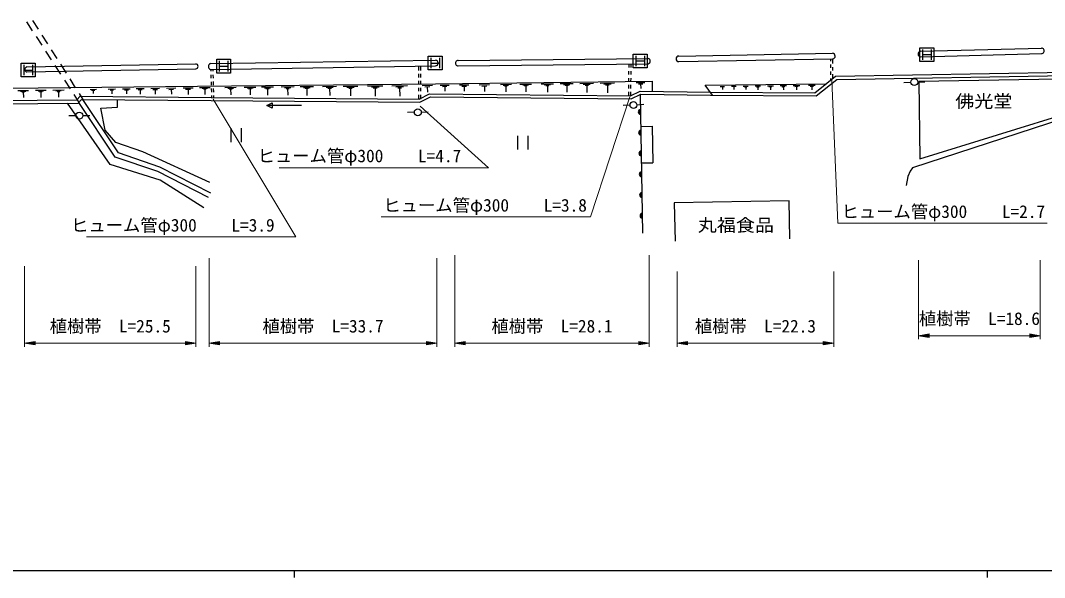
# Model space of a CAD drawing. Units: millimetres, scale not verified. Extents: x 40000 to 680000, y 20000 to 380000.
# Drawn here: x 128536 to 276273, y 204000 to 284397 of the extents above; entities that cross this region are included whole.
import ezdxf
from ezdxf.enums import TextEntityAlignment as Align

# ---------------------------------------------------------------- set-up
doc = ezdxf.new("R2010")
doc.units = ezdxf.units.MM
doc.header["$LTSCALE"] = 1000
for name, color, linetype, lineweight in [('M-BGD', 7, 'Continuous', 25), ('M-STR-HTXT', 7, 'Continuous', 13), ('M-STR-STRC', 7, 'Continuous', 25), ('M-STR-STRD', 7, 'Continuous', 25), ('M-TTL-BAND', 7, 'Continuous', 25)]:
    doc.layers.add(name, color=color, linetype=linetype, lineweight=lineweight)
doc.styles.add('ＭＳ ゴシック', font='')
doc.styles.get('ＭＳ ゴシック').set_extended_font_data('MS Gothic')

msp = doc.modelspace()

# ---------------------------------------------------------------- linework, layer by layer
at = {"layer": 'M-BGD'}
for p, q in [((129420, 284182), (130238, 282924)), ((130272, 284397), (131077, 283132)), ((131614, 282288), (132420, 281022)), ((130783, 282086), (131601, 280828)), ((132146, 279990), (132963, 278732)), ((132956, 280179), (133762, 278913)), ((133508, 277894), (134326, 276636)), ((134299, 278070), (135104, 276804)), ((185997, 277174), (185995, 277805)), ((186297, 277175), (186295, 277805)), ((216286, 278132), (216281, 277589)), ((216586, 278129), (216581, 277586)), ((245392, 278046), (245391, 277546)), ((245393, 278846), (245392, 278546)), ((245693, 278846), (245692, 278166)), ((156041, 277065), (156033, 277346)), ((156067, 276065), (156054, 276565)), ((156341, 277072), (156333, 277353)), ((156366, 276073), (156354, 276573)), ((186000, 276174), (185998, 276674)), ((186300, 276175), (186298, 276675)), ((216277, 277089), (216272, 276589)), ((216577, 277086), (216572, 276586)), ((243152, 273951), (246132, 276342)), ((245390, 277046), (245390, 276546)), ((245690, 276666), (245689, 275986)), ((245691, 277666), (245691, 277166)), ((246132, 276342), (279439, 276922)), ((246294, 275894), (279446, 276472)), ((134871, 275798), (135689, 274540)), ((135641, 275960), (136446, 274695)), ((156092, 275065), (156079, 275565)), ((156392, 275073), (156379, 275573)), ((163288, 274798), (165059, 274815)), ((166152, 274826), (168003, 274845)), ((168884, 274854), (170812, 274873)), ((172120, 274886), (174138, 274906)), ((175094, 274915), (177194, 274936)), ((178612, 274950), (180810, 274972)), ((179163, 274809), (180262, 274820)), ((182090, 274985), (184385, 275008)), ((182665, 274838), (183812, 274849)), ((186003, 275174), (186001, 275674)), ((186303, 275175), (186301, 275675)), ((186498, 275029), (187960, 275043)), ((186866, 274837), (187596, 274845)), ((187231, 274841), (187239, 274062)), ((189092, 275057), (190379, 275073)), ((189416, 274889), (190060, 274897)), ((189738, 274893), (189747, 274207)), ((191858, 275092), (193240, 275110)), ((192206, 274912), (192897, 274921)), ((192551, 274917), (192561, 274179)), ((194712, 275129), (196194, 275148)), ((195085, 274936), (195826, 274946)), ((195456, 274941), (195466, 274151)), ((197764, 275168), (199352, 275189)), ((198162, 275068), (198956, 275078)), ((198362, 274964), (198759, 274970)), ((198561, 274967), (198572, 274120)), ((200581, 275205), (202266, 275226)), ((201003, 275098), (201846, 275109)), ((201215, 274988), (201637, 274994)), ((201426, 274991), (201438, 274092)), ((203652, 275244), (205443, 275267)), ((204101, 275131), (204997, 275142)), ((204327, 275014), (204775, 275020)), ((204551, 275017), (204563, 274062)), ((206396, 275280), (208282, 275304)), ((206869, 275160), (207812, 275172)), ((207106, 275037), (207578, 275043)), ((207342, 275040), (207355, 274034)), ((209233, 275316), (211218, 275342)), ((209731, 275190), (210723, 275203)), ((209981, 275061), (210477, 275068)), ((210229, 275064), (210243, 274006)), ((212167, 275354), (214254, 275381)), ((212690, 275222), (213734, 275235)), ((212953, 275086), (213475, 275093)), ((213214, 275089), (213228, 273977)), ((216258, 275089), (216253, 274589)), ((216267, 276089), (216263, 275589)), ((216558, 275087), (216553, 274587)), ((216567, 276087), (216563, 275587)), ((217373, 275421), (218626, 275437)), ((217689, 275258), (218315, 275266)), ((218002, 275262), (218010, 274594)), ((229464, 274877), (230122, 274886)), ((229793, 274881), (229799, 274443)), ((231097, 274898), (231804, 274907)), ((231450, 274903), (231456, 274432)), ((232778, 274920), (233536, 274929)), ((232969, 274821), (233348, 274826)), ((233158, 274824), (233163, 274420)), ((234509, 274942), (235319, 274952)), ((234713, 274837), (235118, 274842)), ((234915, 274839), (234921, 274408)), ((236292, 274965), (237155, 274976)), ((236509, 274853), (236941, 274858)), ((236725, 274855), (236731, 274395)), ((238127, 274989), (239046, 275000)), ((238359, 274869), (238818, 274875)), ((238588, 274872), (238594, 274382)), ((240017, 275013), (240993, 275025)), ((240263, 274886), (240751, 274892)), ((240507, 274889), (240513, 274369)), ((242219, 275041), (243195, 275054)), ((242465, 274914), (242953, 274921)), ((242709, 274917), (242716, 274397)), ((243309, 273500), (246294, 275894)), ((245389, 276046), (245389, 275745)), ((256988, 275461), (255991, 275380)), ((257986, 275513), (258986, 275536)), ((128166, 274275), (129696, 274300)), ((128550, 274179), (129315, 274192)), ((128743, 274080), (129125, 274086)), ((128934, 274083), (128948, 273267)), ((130680, 274316), (132242, 274342)), ((131072, 274219), (131853, 274232)), ((131269, 274118), (131659, 274125)), ((131464, 274121), (131478, 273288)), ((133226, 274359), (134819, 274385)), ((133626, 274259), (134423, 274273)), ((133827, 274156), (134225, 274163)), ((134026, 274160), (134040, 273310)), ((136234, 273702), (136964, 272579)), ((136677, 272932), (137150, 273452)), ((136983, 273851), (137526, 272998)), ((137150, 273452), (156063, 273286)), ((138568, 274448), (139498, 274463)), ((138802, 274328), (139267, 274336)), ((139035, 274332), (139043, 273836)), ((141199, 274492), (142230, 274509)), ((141459, 274359), (141974, 274367)), ((141717, 274363), (141726, 273813)), ((143266, 274526), (144375, 274545)), ((143546, 274383), (144100, 274392)), ((143823, 274387), (143833, 273796)), ((145203, 274558), (146387, 274578)), ((145501, 274406), (146093, 274415)), ((145797, 274410), (145808, 273779)), ((147333, 274594), (148598, 274615)), ((147652, 274431), (148285, 274441)), ((147968, 274436), (147980, 273761)), ((149616, 274632), (150969, 274655)), ((149957, 274457), (150633, 274469)), ((150295, 274463), (150307, 273741)), ((151986, 274672), (153430, 274696)), ((152350, 274485), (153072, 274497)), ((152711, 274491), (152724, 273721)), ((154364, 274709), (155887, 274724)), ((154745, 274611), (155507, 274619)), ((154937, 274512), (155318, 274515)), ((155127, 274514), (155135, 273701)), ((156118, 274066), (156105, 274566)), ((156138, 273285), (156131, 273566)), ((156418, 274073), (156405, 274573)), ((156438, 273293), (156431, 273574)), ((158039, 274746), (159665, 274762)), ((158447, 274641), (159259, 274649)), ((158651, 274535), (159057, 274539)), ((158854, 274537), (158863, 273670)), ((160810, 274773), (162512, 274790)), ((161237, 274664), (162088, 274672)), ((161451, 274553), (161876, 274557)), ((161663, 274555), (161672, 273647)), ((163732, 274684), (164618, 274693)), ((163954, 274568), (164397, 274573)), ((164176, 274570), (164185, 273626)), ((166616, 274708), (167541, 274717)), ((166848, 274586), (167311, 274591)), ((167080, 274589), (167090, 273601)), ((169367, 274730), (170331, 274739)), ((169609, 274604), (170091, 274609)), ((169850, 274606), (169861, 273578)), ((172626, 274756), (173635, 274766)), ((172879, 274624), (173384, 274629)), ((173132, 274627), (173142, 273551)), ((175620, 274780), (176671, 274791)), ((175884, 274643), (176409, 274648)), ((176147, 274646), (176158, 273525)), ((179439, 274665), (179989, 274671)), ((179714, 274668), (179726, 273496)), ((182953, 274687), (183527, 274693)), ((183240, 274690), (183252, 273466)), ((186006, 274174), (186004, 274674)), ((186009, 273043), (186007, 273674)), ((186037, 273043), (187568, 273828)), ((186144, 272592), (187674, 273377)), ((186306, 274175), (186304, 274675)), ((186309, 273044), (186307, 273675)), ((187568, 273828), (216528, 273537)), ((187674, 273377), (216626, 273086)), ((216249, 274089), (216244, 273547)), ((216528, 273537), (217931, 274195)), ((216549, 274087), (216544, 273544)), ((216626, 273086), (218029, 273744)), ((217925, 273695), (218256, 253719)), ((217931, 274195), (228090, 274055)), ((218029, 273744), (228086, 273605)), ((228086, 273605), (243309, 273500)), ((228090, 274055), (243152, 273951)), ((94169, 272127), (136877, 272483)), ((94178, 272577), (136677, 272932)), ((136877, 272483), (137348, 273000)), ((142215, 264688), (136964, 272579)), ((137348, 273000), (156059, 272836)), ((142666, 265274), (137526, 272998)), ((156059, 272836), (186144, 272592)), ((156063, 273286), (186037, 273043)), ((164081, 272136), (164833, 272508)), ((169081, 272113), (164081, 272136)), ((164830, 271758), (164081, 272136)), ((164833, 272508), (164830, 271758)), ((216471, 272177), (215472, 272144)), ((217469, 272234), (218466, 272316)), ((136518, 270655), (135519, 270626)), ((137518, 270675), (138518, 270685)), ((185359, 271148), (184359, 271138)), ((186359, 271170), (187359, 271203)), ((218001, 269102), (219689, 269130)), ((219689, 269130), (219776, 263868)), ((158879, 268847), (158879, 266847)), ((160379, 268847), (160379, 266847)), ((200220, 267754), (200220, 265754)), ((201720, 267754), (201720, 265754)), ((148372, 262601), (142215, 264688)), ((148647, 263247), (142666, 265274)), ((156001, 259451), (148647, 263247)), ((218088, 263840), (219776, 263868)), ((155680, 258829), (148372, 262601)), ((239524, 252891), (239416, 258384))]:
    msp.add_line(p, q, dxfattribs=at)
for points in [[(94143, 273908), (126463, 274611), (154058, 274906), (188388, 275248), (219677, 275651), (219679, 274171)], [(228379, 273603), (227297, 275049), (244802, 275274)], [(287578, 274957), (287600, 273062), (257242, 263143), (256899, 262654), (256564, 261880), (256317, 260594)], [(154985, 257350), (148664, 261350), (141486, 263600), (135306, 272470)], [(155842, 260993), (146164, 265421), (142272, 266778), (140749, 268578), (140120, 271755), (142516, 271882), (142516, 272954)], [(239416, 258384), (222862, 258058), (222970, 252565)]]:
    msp.add_lwpolyline(points, dxfattribs=at)
msp.add_lwpolyline([(278333, 275940), (258148, 275581), (258296, 264446), (280684, 271346), (280654, 275062), (279351, 275033), (279341, 275372), (278354, 275367)], close=True, dxfattribs=at)
for centre in [(257486, 275502), (216971, 272194), (137018, 270670), (185859, 271153)]:
    msp.add_circle(centre, 500, dxfattribs=at)
for centre, radius, start, end in [((218020, 271207), 354, 99.74837, 262.15355), ((218020, 271207), 283, 101.97241, 259.92951), ((218020, 271207), 212, 105.71874, 256.18319), ((218020, 271207), 142, 113.43047, 248.47146), ((218020, 271207), 100, 123.74813, 238.15379), ((218020, 271207), 100, 123.74813, 238.15379), ((218070, 268207), 354, 99.74837, 262.15355), ((218070, 268207), 283, 101.97241, 259.92951), ((218070, 268207), 212, 105.71874, 256.18319), ((218070, 268207), 142, 113.43047, 248.47146), ((218070, 268207), 100, 123.74813, 238.15379), ((218070, 268207), 100, 123.74813, 238.15379), ((218120, 265208), 354, 99.74837, 262.15355), ((218120, 265208), 283, 101.97241, 259.92951), ((218120, 265208), 212, 105.71874, 256.18319), ((218120, 265208), 142, 113.43047, 248.47146), ((218120, 265208), 100, 123.74813, 238.15379), ((218120, 265208), 100, 123.74813, 238.15379), ((218170, 262208), 354, 99.74837, 262.15355), ((218170, 262208), 283, 101.97241, 259.92951), ((218170, 262208), 212, 105.71874, 256.18319), ((218170, 262208), 142, 113.43047, 248.47146), ((218170, 262208), 100, 123.74813, 238.15379), ((218170, 262208), 100, 123.74813, 238.15379), ((218219, 259208), 354, 99.74837, 262.15355), ((218219, 259208), 283, 101.97241, 259.92951), ((218219, 259208), 212, 105.71874, 256.18319), ((218219, 259208), 142, 113.43047, 248.47146), ((218219, 259208), 100, 123.74813, 238.15379), ((218219, 259208), 100, 123.74813, 238.15379), ((218269, 256209), 354, 99.74837, 262.15355), ((218269, 256209), 283, 101.97241, 259.92951), ((218269, 256209), 212, 105.71874, 256.18319), ((218269, 256209), 142, 113.43047, 248.47146), ((218269, 256209), 100, 123.74813, 238.15379), ((218269, 256209), 100, 123.74813, 238.15379)]:
    msp.add_arc(centre, radius, start, end, dxfattribs=at)
at = {"layer": 'M-STR-HTXT'}
for p, q in [((155736, 250068), (155736, 237314)), ((188620, 250068), (188620, 237314)), ((191202, 250517), (191202, 237314)), ((219223, 250517), (219223, 237314)), ((258116, 249811), (258116, 238399)), ((275639, 249811), (275639, 238399)), ((129137, 248946), (129137, 237314)), ((153828, 248946), (153828, 237314)), ((223263, 248160), (223263, 237314)), ((245859, 248160), (245859, 237314)), ((129137, 237814), (130637, 238064)), ((130637, 237864), (129437, 237864)), ((129737, 237914), (130637, 237914)), ((130637, 237964), (130037, 237964)), ((130337, 238014), (130637, 238014)), ((130637, 237564), (130637, 238064)), ((153828, 237814), (152328, 238064)), ((152328, 238064), (152328, 237564)), ((152628, 238014), (152328, 238014)), ((152328, 237964), (152928, 237964)), ((153228, 237914), (152328, 237914)), ((152328, 237864), (153528, 237864)), ((155736, 237814), (157236, 238064)), ((157236, 237864), (156036, 237864)), ((156336, 237914), (157236, 237914)), ((157236, 237964), (156636, 237964)), ((156936, 238014), (157236, 238014)), ((157236, 237564), (157236, 238064)), ((188620, 237814), (187120, 238064)), ((187120, 238064), (187120, 237564)), ((187420, 238014), (187120, 238014)), ((187120, 237964), (187720, 237964)), ((188020, 237914), (187120, 237914)), ((187120, 237864), (188320, 237864)), ((191202, 237814), (192702, 238064)), ((192702, 237864), (191502, 237864)), ((191802, 237914), (192702, 237914)), ((192702, 237964), (192102, 237964)), ((192402, 238014), (192702, 238014)), ((192702, 237564), (192702, 238064)), ((219223, 237814), (217723, 238064)), ((217723, 238064), (217723, 237564)), ((218023, 238014), (217723, 238014)), ((217723, 237964), (218323, 237964)), ((218623, 237914), (217723, 237914)), ((217723, 237864), (218923, 237864)), ((223263, 237814), (224763, 238064)), ((224763, 237864), (223563, 237864)), ((223863, 237914), (224763, 237914)), ((224763, 237964), (224163, 237964)), ((224463, 238014), (224763, 238014)), ((224763, 237564), (224763, 238064)), ((245859, 237814), (244359, 238064)), ((244359, 238064), (244359, 237564)), ((244659, 238014), (244359, 238014)), ((244359, 237964), (244959, 237964)), ((245259, 237914), (244359, 237914)), ((244359, 237864), (245559, 237864)), ((258116, 238899), (259616, 239149)), ((258116, 238899), (259616, 238649)), ((258116, 238899), (259616, 238899)), ((259616, 238949), (258416, 238949)), ((259616, 238849), (258416, 238849)), ((258716, 238999), (259616, 238999)), ((258716, 238799), (259616, 238799)), ((259616, 239049), (259016, 239049)), ((259616, 238749), (259016, 238749)), ((259316, 239099), (259616, 239099)), ((259316, 238699), (259616, 238699)), ((259616, 238649), (259616, 239149)), ((259616, 238899), (274139, 238899)), ((275639, 238899), (274139, 239149)), ((274139, 239149), (274139, 238649)), ((274439, 239099), (274139, 239099)), ((274139, 239049), (274739, 239049)), ((275039, 238999), (274139, 238999)), ((274139, 238949), (275339, 238949)), ((275639, 238899), (274139, 238649)), ((275639, 238899), (274139, 238899)), ((274139, 238849), (275339, 238849)), ((275039, 238799), (274139, 238799)), ((274139, 238749), (274739, 238749)), ((274439, 238699), (274139, 238699)), ((129137, 237814), (130637, 237564)), ((129137, 237814), (130637, 237814)), ((130637, 237764), (129437, 237764)), ((129737, 237714), (130637, 237714)), ((130637, 237664), (130037, 237664)), ((130337, 237614), (130637, 237614)), ((130637, 237814), (152328, 237814)), ((153828, 237814), (152328, 237564)), ((153828, 237814), (152328, 237814)), ((152328, 237764), (153528, 237764)), ((153228, 237714), (152328, 237714)), ((152328, 237664), (152928, 237664)), ((152628, 237614), (152328, 237614)), ((155736, 237814), (157236, 237564)), ((155736, 237814), (157236, 237814)), ((157236, 237764), (156036, 237764)), ((156336, 237714), (157236, 237714)), ((157236, 237664), (156636, 237664)), ((156936, 237614), (157236, 237614)), ((157236, 237814), (187120, 237814)), ((188620, 237814), (187120, 237564)), ((188620, 237814), (187120, 237814)), ((187120, 237764), (188320, 237764)), ((188020, 237714), (187120, 237714)), ((187120, 237664), (187720, 237664)), ((187420, 237614), (187120, 237614)), ((191202, 237814), (192702, 237564)), ((191202, 237814), (192702, 237814)), ((192702, 237764), (191502, 237764)), ((191802, 237714), (192702, 237714)), ((192702, 237664), (192102, 237664)), ((192402, 237614), (192702, 237614)), ((192702, 237814), (217723, 237814)), ((219223, 237814), (217723, 237564)), ((219223, 237814), (217723, 237814)), ((217723, 237764), (218923, 237764)), ((218623, 237714), (217723, 237714)), ((217723, 237664), (218323, 237664)), ((218023, 237614), (217723, 237614)), ((223263, 237814), (224763, 237564)), ((223263, 237814), (224763, 237814)), ((224763, 237764), (223563, 237764)), ((223863, 237714), (224763, 237714)), ((224763, 237664), (224163, 237664)), ((224463, 237614), (224763, 237614)), ((224763, 237814), (244359, 237814)), ((245859, 237814), (244359, 237564)), ((245859, 237814), (244359, 237814)), ((244359, 237764), (245559, 237764)), ((245259, 237714), (244359, 237714)), ((244359, 237664), (244959, 237664)), ((244659, 237614), (244359, 237614))]:
    msp.add_line(p, q, dxfattribs=at)
for points in [[(245580, 275781), (246468, 255145), (276668, 255145)], [(216426, 273369), (210767, 256062), (180567, 256062)], [(156324, 273057), (168271, 253148), (138071, 253148)], [(186198, 272017), (196075, 263138), (165875, 263138)]]:
    msp.add_lwpolyline(points, dxfattribs=at)
at = {"layer": 'M-STR-STRC'}
for p, q in [((187363, 277251), (187363, 279251)), ((187363, 279251), (189363, 279251)), ((189363, 279251), (189363, 277251)), ((216951, 277549), (216951, 279549)), ((216951, 279549), (218951, 279549)), ((217326, 279299), (217326, 277799)), ((218576, 279299), (218576, 277799)), ((218951, 279549), (218951, 277549)), ((258284, 278466), (258284, 280466)), ((258284, 280466), (260284, 280466)), ((258659, 280216), (258659, 278716)), ((258659, 279466), (259909, 279466)), ((259909, 280216), (259909, 278716)), ((260284, 280466), (260284, 278466)), ((128635, 276248), (128635, 278248)), ((128635, 278248), (130635, 278248)), ((129010, 277998), (129010, 276498)), ((130260, 277998), (130260, 276498)), ((130635, 278248), (130635, 276248)), ((156847, 276805), (156847, 278805)), ((156847, 278805), (158847, 278805)), ((157222, 278555), (157222, 277055)), ((157222, 277805), (158472, 277805)), ((158472, 278555), (158472, 277055)), ((158847, 278805), (158847, 276805)), ((187738, 279001), (187738, 277501)), ((187738, 278251), (188988, 278251)), ((188988, 279001), (188988, 277501)), ((217326, 278549), (218576, 278549)), ((260284, 278466), (258284, 278466)), ((129010, 277248), (130260, 277248)), ((158847, 276805), (156847, 276805)), ((189363, 277251), (187363, 277251)), ((218951, 277549), (216951, 277549)), ((130635, 276248), (128635, 276248))]:
    msp.add_line(p, q, dxfattribs=at)
at = {"layer": 'M-STR-STRD'}
for p, q in [((223498, 279268), (245706, 279659)), ((258405, 279954), (275825, 280404)), ((258426, 279157), (275846, 279607)), ((129451, 277684), (153813, 278129)), ((155932, 278170), (188390, 278667)), ((155945, 277344), (188402, 277841)), ((191673, 278612), (219097, 278917)), ((191681, 277852), (219105, 278157)), ((223513, 278455), (245720, 278846)), ((129464, 276962), (153826, 277407))]:
    msp.add_line(p, q, dxfattribs=at)
for centre, radius, start, end in [((223522, 278862), 407, 93.31941, 268.69894), ((245664, 279252), 409, 277.90959, 84.10875), ((258431, 279556), 399, 93.63181, 269.32601), ((275847, 280006), 399, 269.79427, 93.16355), ((153796, 277768), 362, 274.77333, 87.32164), ((156081, 277759), 437, 109.97453, 251.78025), ((188386, 278254), 413, 272.26973, 89.48505), ((191658, 278232), 380, 87.65957, 273.61504), ((219003, 278536), 392, 285.07473, 76.19987), ((129529, 277324), 368, 102.31831, 259.77666)]:
    msp.add_arc(centre, radius, start, end, dxfattribs=at)
at = {"layer": 'M-TTL-BAND'}
for p, q in [((40000, 205000), (579000, 205000)), ((168000, 205000), (168000, 204000)), ((268000, 205000), (268000, 204000))]:
    msp.add_line(p, q, dxfattribs=at)

# ---------------------------------------------------------------- texts
at = {"layer": 'M-BGD', "style": 'ＭＳ ゴシック', "width": 1.1}
for s, p in [('佛光堂', (267517, 271277)), ('丸福食品', (231746, 253386))]:
    msp.add_text(s, height=1833, dxfattribs=at).set_placement(p, align=Align.BOTTOM_CENTER)
at = {"layer": 'M-STR-HTXT', "style": 'ＭＳ ゴシック'}
for s, p in [('ヒューム管φ300\u3000\u3000L=4.7', (177433, 263388)), ('ヒューム管φ300\u3000\u3000L=3.8', (195567, 256262)), ('ヒューム管φ300\u3000\u3000L=2.7', (261668, 255345)), ('ヒューム管φ300\u3000\u3000L=3.9', (150514, 253384)), ('植樹帯  L=18.6', (266877, 239899)), ('植樹帯  L=25.5', (141482, 238814)), ('植樹帯  L=33.7', (172178, 238814)), ('植樹帯  L=28.1', (205212, 238814)), ('植樹帯  L=22.3', (234561, 238814))]:
    msp.add_text(s, height=1833, dxfattribs=at).set_placement(p, align=Align.BOTTOM_CENTER)

doc.saveas('drawing.dxf')
